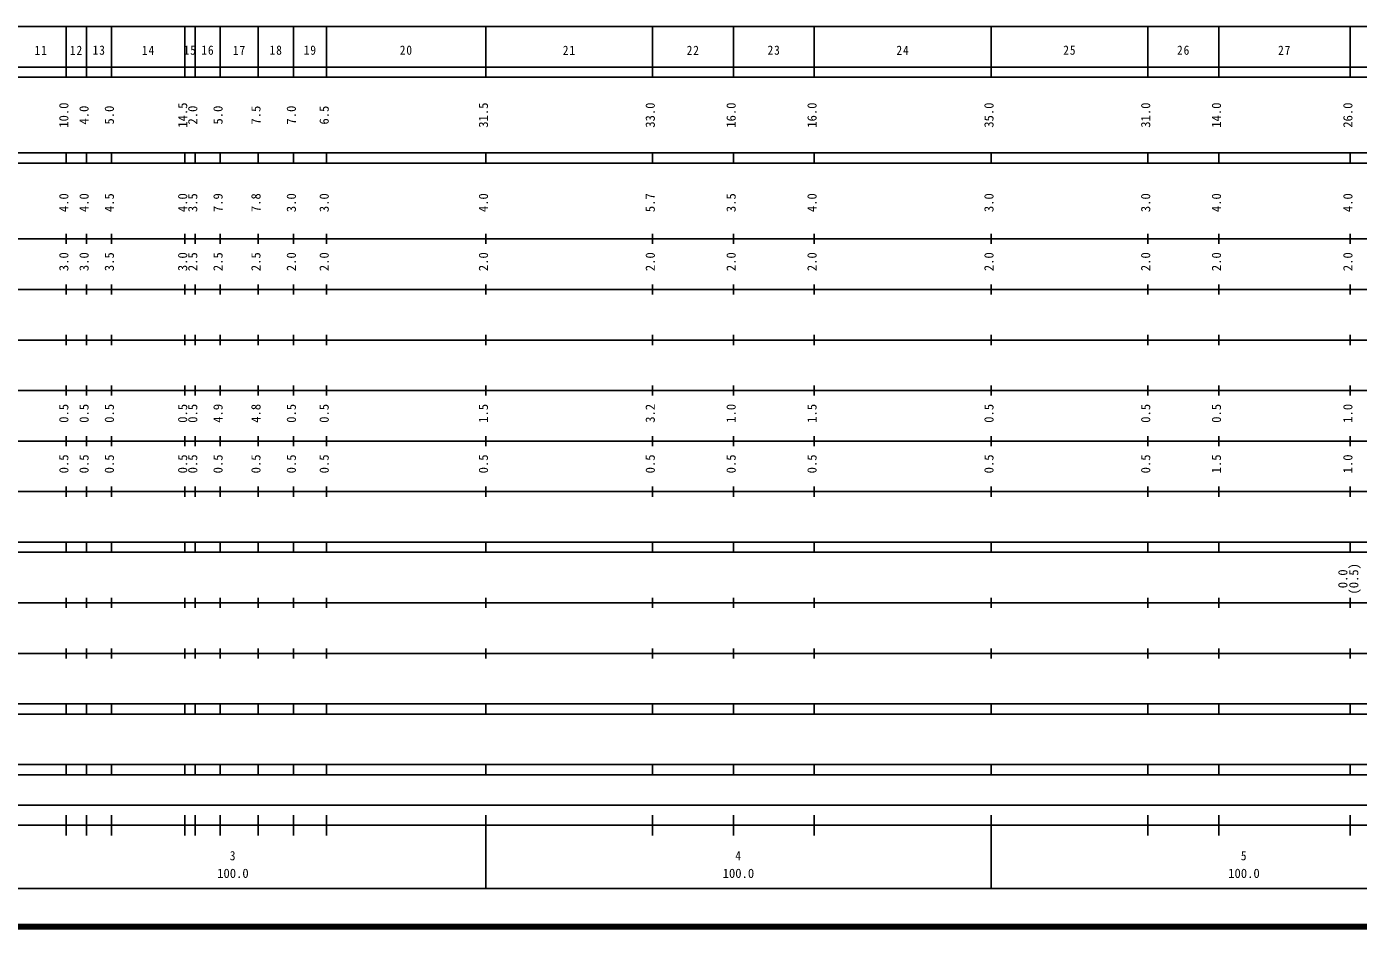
# Model space of a CAD drawing. Units: millimetres on the paper, enlarged 1000 times. Extents: x 40000 to 680000, y 20000 to 380000.
# Drawn here: x 277188 to 540623, y 20000 to 198000 of the extents above; entities that cross this region are included whole.
import ezdxf
from ezdxf.enums import TextEntityAlignment as Align

# ---------------------------------------------------------------- set-up
doc = ezdxf.new("R2010")
doc.units = ezdxf.units.MM
doc.header["$LTSCALE"] = 1000
doc.layers.add('M-TTL', color=2, linetype='Continuous', lineweight=140)
doc.layers.add('M-TTL-BAND', color=7, linetype='Continuous', lineweight=25)
doc.styles.add('ＭＳ ゴシック', font='')
doc.styles.get('ＭＳ ゴシック').set_extended_font_data('MS Gothic')

msp = doc.modelspace()

# ---------------------------------------------------------------- linework, layer by layer
at = {"layer": 'M-TTL'}
msp.add_line((40000, 20000), (680000, 20000), dxfattribs=at)
at = {"layer": 'M-TTL-BAND'}
for p, q in [((68000, 198000), (579000, 198000)), ((285000, 188000), (285000, 198000)), ((289000, 188000), (289000, 198000)), ((294000, 188000), (294000, 198000)), ((308500, 188000), (308500, 198000)), ((310500, 188000), (310500, 198000)), ((315500, 188000), (315500, 198000)), ((323000, 188000), (323000, 198000)), ((330000, 188000), (330000, 198000)), ((336500, 188000), (336500, 198000)), ((368000, 188000), (368000, 198000)), ((401000, 188000), (401000, 198000)), ((417000, 188000), (417000, 198000)), ((433000, 188000), (433000, 198000)), ((468000, 188000), (468000, 198000)), ((499000, 188000), (499000, 198000)), ((513000, 188000), (513000, 198000)), ((539000, 188000), (539000, 198000)), ((40000, 190000), (579000, 190000)), ((40000, 188000), (579000, 188000)), ((40000, 173000), (579000, 173000)), ((285000, 171000), (285000, 173000)), ((289000, 171000), (289000, 173000)), ((294000, 171000), (294000, 173000)), ((308500, 171000), (308500, 173000)), ((310500, 171000), (310500, 173000)), ((315500, 171000), (315500, 173000)), ((323000, 171000), (323000, 173000)), ((330000, 171000), (330000, 173000)), ((336500, 171000), (336500, 173000)), ((368000, 171000), (368000, 173000)), ((401000, 171000), (401000, 173000)), ((417000, 171000), (417000, 173000)), ((433000, 171000), (433000, 173000)), ((468000, 171000), (468000, 173000)), ((499000, 171000), (499000, 173000)), ((513000, 171000), (513000, 173000)), ((539000, 171000), (539000, 173000)), ((40000, 171000), (579000, 171000)), ((40000, 156000), (579000, 156000)), ((285000, 155000), (285000, 157000)), ((289000, 155000), (289000, 157000)), ((294000, 155000), (294000, 157000)), ((308500, 155000), (308500, 157000)), ((310500, 155000), (310500, 157000)), ((315500, 155000), (315500, 157000)), ((323000, 155000), (323000, 157000)), ((330000, 155000), (330000, 157000)), ((336500, 155000), (336500, 157000)), ((368000, 155000), (368000, 157000)), ((401000, 155000), (401000, 157000)), ((417000, 155000), (417000, 157000)), ((433000, 155000), (433000, 157000)), ((468000, 155000), (468000, 157000)), ((499000, 155000), (499000, 157000)), ((513000, 155000), (513000, 157000)), ((539000, 155000), (539000, 157000)), ((46000, 146000), (579000, 146000)), ((285000, 145000), (285000, 147000)), ((289000, 145000), (289000, 147000)), ((294000, 145000), (294000, 147000)), ((308500, 145000), (308500, 147000)), ((310500, 145000), (310500, 147000)), ((315500, 145000), (315500, 147000)), ((323000, 145000), (323000, 147000)), ((330000, 145000), (330000, 147000)), ((336500, 145000), (336500, 147000)), ((368000, 145000), (368000, 147000)), ((401000, 145000), (401000, 147000)), ((417000, 145000), (417000, 147000)), ((433000, 145000), (433000, 147000)), ((468000, 145000), (468000, 147000)), ((499000, 145000), (499000, 147000)), ((513000, 145000), (513000, 147000)), ((539000, 145000), (539000, 147000)), ((285000, 135000), (285000, 137000)), ((289000, 135000), (289000, 137000)), ((294000, 135000), (294000, 137000)), ((308500, 135000), (308500, 137000)), ((310500, 135000), (310500, 137000)), ((315500, 135000), (315500, 137000)), ((323000, 135000), (323000, 137000)), ((330000, 135000), (330000, 137000)), ((336500, 135000), (336500, 137000)), ((368000, 135000), (368000, 137000)), ((401000, 135000), (401000, 137000)), ((417000, 135000), (417000, 137000)), ((433000, 135000), (433000, 137000)), ((468000, 135000), (468000, 137000)), ((499000, 135000), (499000, 137000)), ((513000, 135000), (513000, 137000)), ((539000, 135000), (539000, 137000)), ((52000, 136000), (579000, 136000)), ((285000, 125000), (285000, 127000)), ((289000, 125000), (289000, 127000)), ((294000, 125000), (294000, 127000)), ((308500, 125000), (308500, 127000)), ((310500, 125000), (310500, 127000)), ((315500, 125000), (315500, 127000)), ((323000, 125000), (323000, 127000)), ((330000, 125000), (330000, 127000)), ((336500, 125000), (336500, 127000)), ((368000, 125000), (368000, 127000)), ((401000, 125000), (401000, 127000)), ((417000, 125000), (417000, 127000)), ((433000, 125000), (433000, 127000)), ((468000, 125000), (468000, 127000)), ((499000, 125000), (499000, 127000)), ((513000, 125000), (513000, 127000)), ((539000, 125000), (539000, 127000)), ((46000, 126000), (579000, 126000)), ((52000, 116000), (579000, 116000)), ((285000, 115000), (285000, 117000)), ((289000, 115000), (289000, 117000)), ((294000, 115000), (294000, 117000)), ((308500, 115000), (308500, 117000)), ((310500, 115000), (310500, 117000)), ((315500, 115000), (315500, 117000)), ((323000, 115000), (323000, 117000)), ((330000, 115000), (330000, 117000)), ((336500, 115000), (336500, 117000)), ((368000, 115000), (368000, 117000)), ((401000, 115000), (401000, 117000)), ((417000, 115000), (417000, 117000)), ((433000, 115000), (433000, 117000)), ((468000, 115000), (468000, 117000)), ((499000, 115000), (499000, 117000)), ((513000, 115000), (513000, 117000)), ((539000, 115000), (539000, 117000)), ((46000, 106000), (579000, 106000)), ((285000, 105000), (285000, 107000)), ((289000, 105000), (289000, 107000)), ((294000, 105000), (294000, 107000)), ((308500, 105000), (308500, 107000)), ((310500, 105000), (310500, 107000)), ((315500, 105000), (315500, 107000)), ((323000, 105000), (323000, 107000)), ((330000, 105000), (330000, 107000)), ((336500, 105000), (336500, 107000)), ((368000, 105000), (368000, 107000)), ((401000, 105000), (401000, 107000)), ((417000, 105000), (417000, 107000)), ((433000, 105000), (433000, 107000)), ((468000, 105000), (468000, 107000)), ((499000, 105000), (499000, 107000)), ((513000, 105000), (513000, 107000)), ((539000, 105000), (539000, 107000)), ((40000, 96000), (579000, 96000)), ((285000, 94000), (285000, 96000)), ((289000, 94000), (289000, 96000)), ((294000, 94000), (294000, 96000)), ((308500, 94000), (308500, 96000)), ((310500, 94000), (310500, 96000)), ((315500, 94000), (315500, 96000)), ((323000, 94000), (323000, 96000)), ((330000, 94000), (330000, 96000)), ((336500, 94000), (336500, 96000)), ((368000, 94000), (368000, 96000)), ((401000, 94000), (401000, 96000)), ((417000, 94000), (417000, 96000)), ((433000, 94000), (433000, 96000)), ((468000, 94000), (468000, 96000)), ((499000, 94000), (499000, 96000)), ((513000, 94000), (513000, 96000)), ((539000, 94000), (539000, 96000)), ((40000, 94000), (579000, 94000)), ((285000, 83000), (285000, 85000)), ((289000, 83000), (289000, 85000)), ((294000, 83000), (294000, 85000)), ((308500, 83000), (308500, 85000)), ((310500, 83000), (310500, 85000)), ((315500, 83000), (315500, 85000)), ((323000, 83000), (323000, 85000)), ((330000, 83000), (330000, 85000)), ((336500, 83000), (336500, 85000)), ((368000, 83000), (368000, 85000)), ((401000, 83000), (401000, 85000)), ((417000, 83000), (417000, 85000)), ((433000, 83000), (433000, 85000)), ((468000, 83000), (468000, 85000)), ((499000, 83000), (499000, 85000)), ((513000, 83000), (513000, 85000)), ((539000, 83000), (539000, 85000)), ((49000, 84000), (579000, 84000)), ((40000, 74000), (579000, 74000)), ((285000, 73000), (285000, 75000)), ((289000, 73000), (289000, 75000)), ((294000, 73000), (294000, 75000)), ((308500, 73000), (308500, 75000)), ((310500, 73000), (310500, 75000)), ((315500, 73000), (315500, 75000)), ((323000, 73000), (323000, 75000)), ((330000, 73000), (330000, 75000)), ((336500, 73000), (336500, 75000)), ((368000, 73000), (368000, 75000)), ((401000, 73000), (401000, 75000)), ((417000, 73000), (417000, 75000)), ((433000, 73000), (433000, 75000)), ((468000, 73000), (468000, 75000)), ((499000, 73000), (499000, 75000)), ((513000, 73000), (513000, 75000)), ((539000, 73000), (539000, 75000)), ((40000, 64000), (579000, 64000)), ((285000, 62000), (285000, 64000)), ((289000, 62000), (289000, 64000)), ((294000, 62000), (294000, 64000)), ((308500, 62000), (308500, 64000)), ((310500, 62000), (310500, 64000)), ((315500, 62000), (315500, 64000)), ((323000, 62000), (323000, 64000)), ((330000, 62000), (330000, 64000)), ((336500, 62000), (336500, 64000)), ((368000, 62000), (368000, 64000)), ((401000, 62000), (401000, 64000)), ((417000, 62000), (417000, 64000)), ((433000, 62000), (433000, 64000)), ((468000, 62000), (468000, 64000)), ((499000, 62000), (499000, 64000)), ((513000, 62000), (513000, 64000)), ((539000, 62000), (539000, 64000)), ((40000, 62000), (579000, 62000)), ((40000, 52000), (579000, 52000)), ((285000, 50000), (285000, 52000)), ((289000, 50000), (289000, 52000)), ((294000, 50000), (294000, 52000)), ((308500, 50000), (308500, 52000)), ((310500, 50000), (310500, 52000)), ((315500, 50000), (315500, 52000)), ((323000, 50000), (323000, 52000)), ((330000, 50000), (330000, 52000)), ((336500, 50000), (336500, 52000)), ((368000, 50000), (368000, 52000)), ((401000, 50000), (401000, 52000)), ((417000, 50000), (417000, 52000)), ((433000, 50000), (433000, 52000)), ((468000, 50000), (468000, 52000)), ((499000, 50000), (499000, 52000)), ((513000, 50000), (513000, 52000)), ((539000, 50000), (539000, 52000)), ((40000, 50000), (579000, 50000)), ((175500, 44000), (565000, 44000)), ((40000, 40000), (579000, 40000)), ((285000, 38000), (285000, 42000)), ((289000, 38000), (289000, 42000)), ((294000, 38000), (294000, 42000)), ((308500, 38000), (308500, 42000)), ((310500, 38000), (310500, 42000)), ((315500, 38000), (315500, 42000)), ((323000, 38000), (323000, 42000)), ((330000, 38000), (330000, 42000)), ((336500, 38000), (336500, 42000)), ((368000, 27500), (368000, 42000)), ((401000, 38000), (401000, 42000)), ((417000, 38000), (417000, 42000)), ((433000, 38000), (433000, 42000)), ((468000, 27500), (468000, 42000)), ((499000, 38000), (499000, 42000)), ((513000, 38000), (513000, 42000)), ((539000, 38000), (539000, 42000)), ((68000, 27500), (579000, 27500))]:
    msp.add_line(p, q, dxfattribs=at)

# ---------------------------------------------------------------- texts
at = {"layer": 'M-TTL-BAND', "style": 'ＭＳ ゴシック'}
for s, p in [('10.0', (286000, 178000)), ('4.0', (290000, 178625)), ('5.0', (295000, 178625)), ('14.5', (309500, 178000)), ('2.0', (311500, 178625)), ('5.0', (316500, 178625)), ('7.5', (324000, 178625)), ('7.0', (331000, 178625)), ('6.5', (337500, 178625)), ('31.5', (369000, 178000)), ('33.0', (402000, 178000)), ('16.0', (418000, 178000)), ('16.0', (434000, 178000)), ('35.0', (469000, 178000)), ('31.0', (500000, 178000)), ('14.0', (514000, 178000)), ('26.0', (540000, 178000)), ('4.0', (286000, 161299)), ('4.0', (290000, 161299)), ('4.5', (295000, 161299)), ('4.0', (309500, 161299)), ('3.5', (311500, 161299)), ('7.9', (316500, 161299)), ('7.8', (324000, 161299)), ('3.0', (331000, 161299)), ('3.0', (337500, 161299)), ('4.0', (369000, 161299)), ('5.7', (402000, 161299)), ('3.5', (418000, 161299)), ('4.0', (434000, 161299)), ('3.0', (469000, 161299)), ('3.0', (500000, 161299)), ('4.0', (514000, 161299)), ('4.0', (540000, 161299)), ('3.0', (286000, 149625)), ('3.0', (290000, 149625)), ('3.5', (295000, 149625)), ('3.0', (309500, 149625)), ('2.5', (311500, 149625)), ('2.5', (316500, 149625)), ('2.5', (324000, 149625)), ('2.0', (331000, 149625)), ('2.0', (337500, 149625)), ('2.0', (369000, 149625)), ('2.0', (402000, 149625)), ('2.0', (418000, 149625)), ('2.0', (434000, 149625)), ('2.0', (469000, 149625)), ('2.0', (500000, 149625)), ('2.0', (514000, 149625)), ('2.0', (540000, 149625)), ('0.5', (286000, 119625)), ('0.5', (290000, 119625)), ('0.5', (295000, 119625)), ('0.5', (309500, 119625)), ('0.5', (311500, 119625)), ('4.9', (316500, 119625)), ('4.8', (324000, 119625)), ('0.5', (331000, 119625)), ('0.5', (337500, 119625)), ('1.5', (369000, 119625)), ('3.2', (402000, 119625)), ('1.0', (418000, 119625)), ('1.5', (434000, 119625)), ('0.5', (469000, 119625)), ('0.5', (500000, 119625)), ('0.5', (514000, 119625)), ('1.0', (540000, 119625)), ('0.5', (286000, 109625)), ('0.5', (290000, 109625)), ('0.5', (295000, 109625)), ('0.5', (309500, 109625)), ('0.5', (311500, 109625)), ('0.5', (316500, 109625)), ('0.5', (324000, 109625)), ('0.5', (331000, 109625)), ('0.5', (337500, 109625)), ('0.5', (369000, 109625)), ('0.5', (402000, 109625)), ('0.5', (418000, 109625)), ('0.5', (434000, 109625)), ('0.5', (469000, 109625)), ('0.5', (500000, 109625)), ('1.5', (514000, 109625)), ('1.0', (540000, 109625)), ('0.0', (539000, 86889)), ('(0.5)', (541170, 85639))]:
    msp.add_text(s, height=1833, rotation=90, dxfattribs=at).set_placement(p, align=Align.BOTTOM_LEFT)
at = {"layer": 'M-TTL-BAND', "style": 'ＭＳ ゴシック', "width": 0.9}
for s, p in [('3', (317375, 32523)), ('4', (417375, 32523)), ('5', (517375, 32523))]:
    msp.add_text(s, height=1833, dxfattribs=at).set_placement(p, align=Align.BOTTOM_LEFT)
at = {"layer": 'M-TTL-BAND', "style": 'ＭＳ ゴシック'}
for p in [(314875, 29033), (414875, 29033), (514875, 29033)]:
    msp.add_text('100.0', height=1833, dxfattribs=at).set_placement(p, align=Align.BOTTOM_LEFT)
at = {"layer": 'M-TTL-BAND', "char_height": 1833, "attachment_point": 7, "style": 'ＭＳ ゴシック'}
for s, insert in [('\\T1.16;\\W0.9;11', (278750, 192405)), ('\\T1.16;\\W0.9;12', (285750, 192405)), ('\\T1.16;\\W0.9;13', (290250, 192405)), ('\\T1.16;\\W0.9;14', (300000, 192405)), ('\\T1.16;\\W0.9;15', (308250, 192405)), ('\\T1.16;\\W0.9;16', (311750, 192405)), ('\\T1.16;\\W0.9;17', (318000, 192405)), ('\\T1.16;\\W0.9;18', (325250, 192405)), ('\\T1.16;\\W0.9;19', (332000, 192405)), ('\\T1.16;\\W0.9;20', (351000, 192405)), ('\\T1.16;\\W0.9;21', (383250, 192405)), ('\\T1.16;\\W0.9;22', (407750, 192405)), ('\\T1.16;\\W0.9;23', (423750, 192405)), ('\\T1.16;\\W0.9;24', (449250, 192405)), ('\\T1.16;\\W0.9;25', (482250, 192405)), ('\\T1.16;\\W0.9;26', (504750, 192405)), ('\\T1.16;\\W0.9;27', (524750, 192405))]:
    msp.add_mtext(s, dxfattribs=dict(at, insert=insert))

doc.saveas('drawing.dxf')
